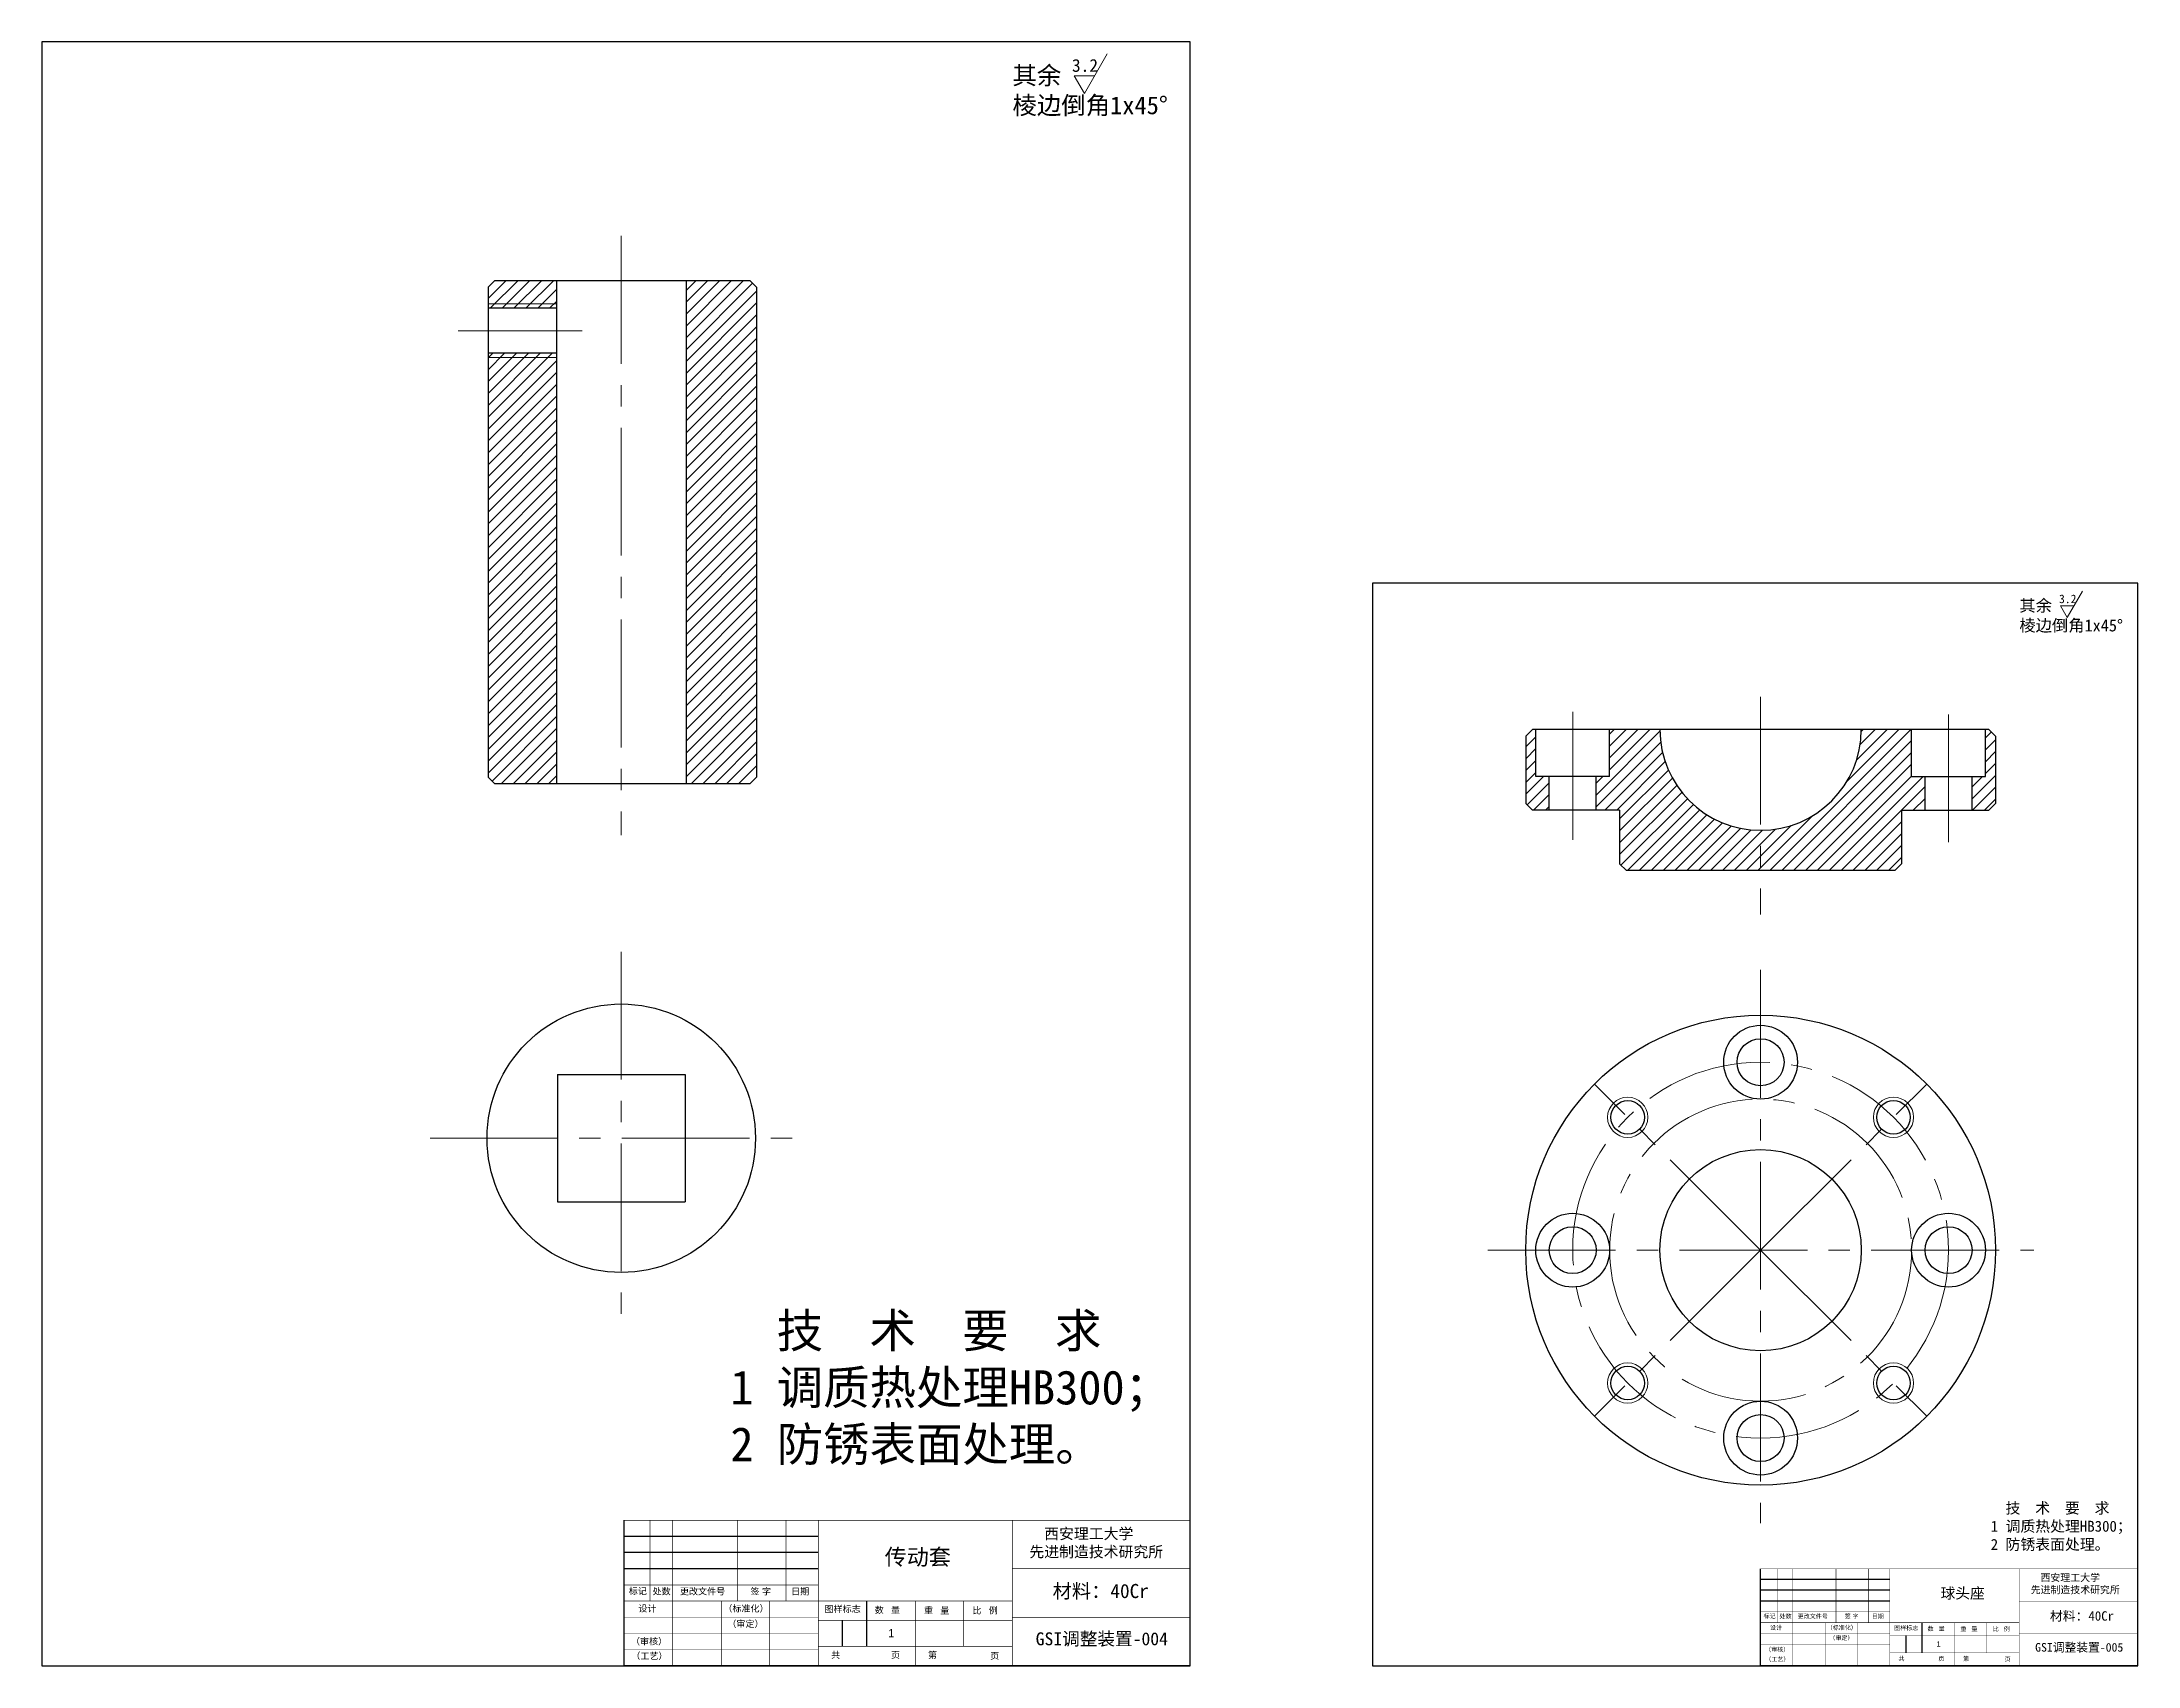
# Model space of a CAD drawing. Header units: inches. Extents: x -20 to 18950, y -1047 to 2551.
# Drawn here: x 16595.6 to 16908, y 1271.9 to 1513.9 of the extents above; entities that cross this region are included whole.
import ezdxf

# ---------------------------------------------------------------- set-up
doc = ezdxf.new("R2010")
doc.units = ezdxf.units.IN
doc.header["$MEASUREMENT"] = 0
doc.linetypes.add('CENTER2', pattern=[28.574999, 19.049999, -3.175, 3.175, -3.175])
doc.layers.get('0').update_dxf_attribs({"lineweight": 30})
for name, color, linetype, lineweight in [('10', 7, 'Continuous', 18), ('cen', 1, 'CENTER2', 20), ('con', 7, 'Continuous', 20), ('dim', 5, 'Continuous', 20), ('hat', 3, 'Continuous', 20), ('text', 6, 'Continuous', 20)]:
    doc.layers.add(name, color=color, linetype=linetype, lineweight=lineweight)
doc.styles.get("Standard").update_dxf_attribs({"font": ''})
doc.styles.get('Standard').set_extended_font_data('宋体')

msp = doc.modelspace()

# ---------------------------------------------------------------- hatches: boundary and pattern name
at = {"layer": 'hat'}
h = msp.add_hatch(dxfattribs=at)
h.set_pattern_fill('ANSI31', color=3, scale=10)
h.set_pattern_definition([(45, (-700.4488, -272.2235), (-0.88388348, 0.88388348), [])])
h.paths.add_polyline_path([(16672.305, 1478.362), (16663.113, 1478.362), (16662.113, 1477.362), (16662.113, 1474.862), (16672.305, 1474.862)])
h.paths.add_polyline_path([(16672.305, 1474.862), (16662.113, 1474.862), (16662.113, 1474.212), (16672.305, 1474.212)])
h.paths.add_polyline_path([(16672.305, 1467.512), (16662.113, 1467.512), (16662.113, 1466.862), (16672.305, 1466.862)])
h.paths.add_polyline_path([(16672.305, 1466.862), (16662.113, 1466.862), (16662.113, 1404.362), (16663.113, 1403.362), (16672.305, 1403.362)])
h.paths.add_polyline_path([(16702.113, 1477.362), (16701.113, 1478.362), (16691.613, 1478.362), (16691.613, 1403.362), (16701.113, 1403.362), (16702.113, 1404.362)])
h = msp.add_hatch(dxfattribs=at)
h.set_pattern_fill('ANSI31', color=3, scale=10)
h.paths.add_polyline_path([(16876.219, 1404.436), (16874.219, 1404.436), (16874.219, 1411.436), (16866.719, 1411.436, -0.4142136), (16851.719, 1396.436), (16851.719, 1390.436), (16871.719, 1390.436), (16872.719, 1391.436), (16872.719, 1399.436), (16876.219, 1399.436)])
h.paths.add_polyline_path([(16836.719, 1411.436), (16829.219, 1411.436), (16829.219, 1404.436), (16827.219, 1404.436), (16827.219, 1399.436), (16830.719, 1399.436), (16830.719, 1391.436), (16831.719, 1390.436), (16851.719, 1390.436), (16851.719, 1396.436, -0.4142136)])
h.paths.add_polyline_path([(16820.219, 1404.436), (16818.219, 1404.436), (16818.219, 1411.436), (16817.719, 1411.436), (16816.719, 1410.436), (16816.719, 1400.436), (16817.719, 1399.436), (16820.219, 1399.436)])
h.paths.add_polyline_path([(16886.719, 1410.436), (16885.719, 1411.436), (16885.219, 1411.436), (16885.219, 1404.436), (16883.219, 1404.436), (16883.219, 1399.436), (16885.719, 1399.436), (16886.719, 1400.436)])

# ---------------------------------------------------------------- linework, layer by layer
for p, q in [((16766.724, 1513.89), (16595.64, 1513.89)), ((16595.64, 1513.89), (16595.64, 1271.953)), ((16766.724, 1271.953), (16766.724, 1513.89)), ((16662.113, 1477.362), (16663.113, 1478.362)), ((16662.113, 1477.362), (16662.113, 1404.362)), ((16663.113, 1478.362), (16701.113, 1478.362)), ((16672.305, 1478.362), (16672.305, 1403.362)), ((16691.613, 1478.362), (16691.613, 1403.362)), ((16701.113, 1478.362), (16702.113, 1477.362)), ((16702.113, 1477.362), (16702.113, 1404.362)), ((16672.305, 1474.212), (16662.113, 1474.212)), ((16672.305, 1467.512), (16662.113, 1467.512)), ((16907.929, 1433.244), (16793.873, 1433.244)), ((16793.873, 1433.244), (16793.873, 1271.953)), ((16907.929, 1271.953), (16907.929, 1433.244)), ((16817.719, 1411.436), (16816.719, 1410.436)), ((16816.719, 1410.436), (16816.719, 1400.436)), ((16885.719, 1411.436), (16817.719, 1411.436)), ((16818.219, 1404.436), (16818.219, 1411.436)), ((16829.219, 1404.436), (16829.219, 1411.436)), ((16874.219, 1404.436), (16874.219, 1411.436)), ((16885.219, 1404.436), (16885.219, 1411.436)), ((16885.719, 1411.436), (16886.719, 1410.436)), ((16886.719, 1410.436), (16886.719, 1400.436)), ((16662.113, 1404.362), (16663.113, 1403.362)), ((16701.113, 1403.362), (16663.113, 1403.362)), ((16701.113, 1403.362), (16702.113, 1404.362)), ((16829.219, 1404.436), (16818.219, 1404.436)), ((16820.219, 1399.436), (16820.219, 1404.436)), ((16827.219, 1399.436), (16827.219, 1404.436)), ((16874.219, 1404.436), (16885.219, 1404.436)), ((16876.219, 1399.436), (16876.219, 1404.436)), ((16883.219, 1399.436), (16883.219, 1404.436)), ((16816.719, 1400.436), (16817.719, 1399.436)), ((16816.719, 1400.436), (16817.719, 1399.436)), ((16817.719, 1399.436), (16816.719, 1400.436)), ((16830.719, 1399.436), (16817.719, 1399.436)), ((16830.719, 1399.436), (16830.719, 1391.436)), ((16872.719, 1399.436), (16872.719, 1391.436)), ((16872.719, 1399.436), (16885.719, 1399.436)), ((16886.719, 1400.436), (16885.719, 1399.436)), ((16886.719, 1400.436), (16885.719, 1399.436)), ((16885.719, 1399.436), (16886.719, 1400.436)), ((16830.719, 1391.436), (16831.719, 1390.436)), ((16871.719, 1390.436), (16831.719, 1390.436)), ((16871.719, 1390.436), (16872.719, 1391.436)), ((16672.459, 1360.049), (16691.459, 1360.049)), ((16672.459, 1360.049), (16672.459, 1341.049)), ((16691.459, 1360.049), (16691.459, 1341.049)), ((16672.459, 1341.049), (16691.459, 1341.049)), ((16682.396, 1271.953), (16682.396, 1293.637)), ((16711.308, 1291.228), (16682.396, 1291.228)), ((16711.308, 1288.819), (16682.396, 1288.819)), ((16711.308, 1286.409), (16682.396, 1286.409)), ((16851.71, 1271.953), (16851.71, 1286.409)), ((16870.985, 1284.803), (16851.71, 1284.803)), ((16718.537, 1278.699), (16718.537, 1281.59)), ((16870.985, 1283.197), (16851.71, 1283.197)), ((16870.985, 1281.59), (16851.71, 1281.59)), ((16714.922, 1274.844), (16714.922, 1278.699)), ((16718.537, 1274.844), (16718.537, 1278.699)), ((16875.804, 1276.45), (16875.804, 1278.378)), ((16873.395, 1273.88), (16873.395, 1276.45)), ((16875.804, 1273.88), (16875.804, 1276.45)), ((16595.64, 1271.953), (16766.724, 1271.953)), ((16766.724, 1271.953), (16682.396, 1271.953)), ((16793.873, 1271.953), (16907.929, 1271.953)), ((16907.929, 1271.953), (16851.71, 1271.953))]:
    msp.add_line(p, q)
for points, const_width in [([(16766.724, 1293.637), (16682.396, 1293.637)], 0.0964), ([(16686.251, 1281.59), (16686.251, 1293.637)], 0.0964), ([(16699.261, 1281.59), (16699.261, 1293.637)], 0.0964), ([(16706.49, 1281.59), (16706.49, 1293.637)], 0.0964), ([(16740.221, 1271.953), (16740.221, 1293.637)], 0.0964), ([(16711.308, 1284), (16682.396, 1284)], 0.0964), ([(16766.724, 1286.409), (16740.221, 1286.409)], 0.0964), ([(16907.929, 1286.409), (16851.71, 1286.409)], 0.0643), ([(16854.28, 1278.378), (16854.28, 1286.409)], 0.0643), ([(16862.954, 1278.378), (16862.954, 1286.409)], 0.0643), ([(16867.773, 1278.378), (16867.773, 1286.409)], 0.0643), ([(16890.26, 1271.953), (16890.26, 1286.409)], 0.0643), ([(16740.221, 1281.59), (16682.396, 1281.59)], 0.0964), ([(16696.852, 1271.953), (16696.852, 1281.59)], 0.0964), ([(16704.08, 1271.953), (16704.08, 1281.59)], 0.0964), ([(16725.765, 1271.953), (16725.765, 1281.59)], 0.0964), ([(16732.993, 1274.844), (16732.993, 1281.59)], 0.0964), ([(16907.929, 1281.59), (16890.26, 1281.59)], 0.0643), ([(16711.308, 1279.181), (16682.396, 1279.181)], 0.0482), ([(16711.308, 1278.699), (16740.221, 1278.699)], 0.0964), ([(16766.724, 1279.181), (16740.221, 1279.181)], 0.0964), ([(16870.985, 1279.984), (16851.71, 1279.984)], 0.0643), ([(16890.26, 1278.378), (16851.71, 1278.378)], 0.0643), ([(16861.348, 1271.953), (16861.348, 1278.378)], 0.0643), ([(16866.166, 1271.953), (16866.166, 1278.378)], 0.0643), ([(16880.623, 1271.953), (16880.623, 1278.378)], 0.0643), ([(16885.441, 1273.88), (16885.441, 1278.378)], 0.0643), ([(16711.308, 1276.772), (16682.396, 1276.772)], 0.0482), ([(16711.308, 1274.362), (16682.396, 1274.362)], 0.0482), ([(16711.308, 1274.844), (16740.221, 1274.844)], 0.0964), ([(16870.985, 1276.772), (16851.71, 1276.772)], 0.0321), ([(16870.985, 1275.165), (16851.71, 1275.165)], 0.0321), ([(16870.985, 1276.45), (16890.26, 1276.45)], 0.0643), ([(16907.929, 1276.772), (16890.26, 1276.772)], 0.0643), ([(16711.308, 1271.953), (16682.396, 1271.953)], 0.0964), ([(16870.985, 1271.953), (16851.71, 1271.953)], 0.0643), ([(16870.985, 1273.559), (16851.71, 1273.559)], 0.0321), ([(16870.985, 1273.88), (16890.26, 1273.88)], 0.0643)]:
    msp.add_lwpolyline(points, dxfattribs=dict(const_width=const_width))
at = {"flags": 128}
for points, const_width in [([(16689.624, 1271.953), (16689.624, 1281.59), (16689.624, 1293.637)], 0.0964), ([(16711.308, 1271.953), (16711.308, 1293.637)], 0.0964), ([(16856.529, 1271.953), (16856.529, 1278.378), (16856.529, 1286.409)], 0.0643), ([(16870.985, 1271.953), (16870.985, 1286.409)], 0.0643)]:
    msp.add_lwpolyline(points, dxfattribs=dict(at, const_width=const_width))
for centre, radius in [((16681.959, 1350.549), 20), ((16851.719, 1333.871), 35), ((16851.719, 1361.871), 5.5), ((16851.719, 1361.871), 3.5), ((16831.92, 1353.67), 2.5), ((16871.518, 1353.67), 2.5), ((16851.719, 1333.871), 15), ((16823.719, 1333.871), 5.5), ((16823.719, 1333.871), 3.5), ((16879.719, 1333.871), 5.5), ((16879.719, 1333.871), 3.5), ((16831.92, 1314.072), 2.5), ((16871.518, 1314.072), 2.5), ((16851.719, 1305.871), 5.5), ((16851.719, 1305.871), 3.5)]:
    msp.add_circle(centre, radius)
msp.add_arc((16851.719, 1411.436), 15, 180, 360)
at = {"layer": '10'}
for p, q in [((16672.305, 1474.862), (16662.113, 1474.862)), ((16672.305, 1466.862), (16662.113, 1466.862))]:
    msp.add_line(p, q, dxfattribs=at)
for centre in [(16831.92, 1353.67), (16871.518, 1353.67), (16831.92, 1314.072), (16871.518, 1314.072)]:
    msp.add_circle(centre, 3, dxfattribs=at)
at = {"layer": 'cen'}
for p, q in [((16681.959, 1484.975), (16681.959, 1395.71)), ((16676.146, 1470.862), (16657.648, 1470.862)), ((16823.719, 1395.019), (16823.719, 1416.524)), ((16851.719, 1416.32), (16851.719, 1383.885)), ((16879.719, 1394.65), (16879.719, 1416.524)), ((16681.959, 1378.344), (16681.959, 1322.568)), ((16851.719, 1375.623), (16851.719, 1293.173)), ((16851.719, 1333.871), (16826.97, 1358.62)), ((16851.719, 1333.871), (16876.467, 1358.62)), ((16653.463, 1350.549), (16708.872, 1350.549)), ((16811.058, 1333.871), (16892.444, 1333.871)), ((16851.719, 1333.871), (16826.97, 1309.122)), ((16851.719, 1333.871), (16876.467, 1309.122))]:
    msp.add_line(p, q, dxfattribs=at)
for radius in [28, 22.5]:
    msp.add_circle((16851.719, 1333.871), radius, dxfattribs=at)
at = {"layer": 'text'}
for p, q in [((16750.96, 1506.218), (16754.355, 1512.098)), ((16749.436, 1508.858), (16750.96, 1506.218)), ((16897.42, 1428.13), (16899.683, 1432.05)), ((16896.403, 1429.89), (16897.42, 1428.13))]:
    msp.add_line(p, q, dxfattribs=at)
at = {"layer": 'text', "ltscale": 0.3}
for p, q in [((16749.436, 1508.858), (16752.484, 1508.858)), ((16896.403, 1429.89), (16898.436, 1429.89))]:
    msp.add_line(p, q, dxfattribs=at)

# ---------------------------------------------------------------- texts
at = {"attachment_point": 1}
for s, insert, char_height, width in [('\\fﾷￂￋￎ_GB2312|b0|i0|c134|p49;标记', (16683.083, 1283.547), 0.96376, 3.16772), ('\\fﾷￂￋￎ_GB2312|b0|i0|c134|p49;处数', (16686.62, 1283.511), 0.96376, 2.72083), ('\\fﾷￂￋￎ_GB2312|b0|i0|c134|p49;更改文件号', (16690.701, 1283.511), 0.96376, 9.19646), ('{\\fﾷￂￋￎ_GB2312|b0|i0|c134|p49;签 字}', (16701.22, 1283.511), 0.96376, 4.87763), ('\\fﾷￂￋￎ_GB2312|b0|i0|c134|p49;设计', (16684.498, 1280.958), 0.96376, 2.95311), ('\\fﾷￂￋￎ_GB2312|b0|i0|c134|p49;（标准化）', (16697.17, 1280.959), 0.96376, 7.94487), ('\\fﾷￂￋￎ_GB2312|b0|i0|c134|p49;日期', (16707.263, 1283.511), 0.96376, 3.53708), ('\\fﾷￂￋￎ_GB2312|b0|i0|c134|p49;图样标志', (16712.242, 1280.886), 0.96376, 12.35262), ('{\\fￋￎￌ￥|b0|i0|c134|p2;数   量}', (16719.725, 1280.731), 0.96376, 5.56999), ('{\\fﾷￂￋￎ_GB2312|b0|i0|c134|p49;重   量}', (16727.066, 1280.674), 0.96376, 5.38726), ('{\\fﾷￂￋￎ_GB2312|b0|i0|c134|p49;比   例}', (16734.294, 1280.674), 0.96376, 5.38726), ('\\fﾷￂￋￎ_GB2312|b0|i0|c134|p49;（审定）', (16697.768, 1278.677), 0.96376, 7.50953), ('\\fﾷￂￋￎ_GB2312|b0|i0|c134|p49;标记', (16852.168, 1279.682), 0.6425, 2.11181), ('\\fﾷￂￋￎ_GB2312|b0|i0|c134|p49;设计', (16853.111, 1277.956), 0.6425, 1.96874), ('\\fﾷￂￋￎ_GB2312|b0|i0|c134|p49;处数', (16854.526, 1279.658), 0.6425, 1.81389), ('\\fﾷￂￋￎ_GB2312|b0|i0|c134|p49;更改文件号', (16857.247, 1279.658), 0.6425, 6.13097), ('\\fﾷￂￋￎ_GB2312|b0|i0|c134|p49;（标准化）', (16861.559, 1277.957), 0.6425, 5.29658), ('{\\fﾷￂￋￎ_GB2312|b0|i0|c134|p49;签 字}', (16864.26, 1279.658), 0.6425, 3.25175), ('\\fﾷￂￋￎ_GB2312|b0|i0|c134|p49;日期', (16868.288, 1279.658), 0.6425, 2.35806), ('\\fﾷￂￋￎ_GB2312|b0|i0|c134|p49;图样标志', (16871.608, 1277.908), 0.6425, 8.23508), ('{\\fￋￎￌ￥|b0|i0|c134|p2;数   量}', (16876.596, 1277.805), 0.6425, 3.71333), ('{\\fﾷￂￋￎ_GB2312|b0|i0|c134|p49;重   量}', (16881.49, 1277.767), 0.6425, 3.5915), ('{\\fﾷￂￋￎ_GB2312|b0|i0|c134|p49;比   例}', (16886.309, 1277.767), 0.6425, 3.5915), ('\\fﾷￂￋￎ_GB2312|b0|i0|c134|p49;（审核）', (16683.402, 1276.07), 0.96376, 6.91095), ('\\fﾷￂￋￎ_GB2312|b0|i0|c134|p49;（审核）', (16852.381, 1274.697), 0.6425, 4.6073), ('\\fﾷￂￋￎ_GB2312|b0|i0|c134|p49;（审定）', (16861.958, 1276.436), 0.6425, 5.00636), ('\\fﾷￂￋￎ_GB2312|b0|i0|c134|p49;（工艺）', (16683.457, 1273.897), 0.96376, 7.99929), ('\\fﾷￂￋￎ_GB2312|b0|i0|c134|p49;共', (16713.232, 1274.034), 0.96376, 2.2311), ('\\fﾷￂￋￎ_GB2312|b0|i0|c134|p49;页', (16722.148, 1274.034), 0.96376, 0.21766), ('\\fﾷￂￋￎ_GB2312|b0|i0|c134|p49;页', (16736.933, 1273.919), 0.96376, 0.21766), ('\\fﾷￂￋￎ_GB2312|b0|i0|c134|p49;（工艺）', (16852.417, 1273.249), 0.6425, 5.33286), ('\\fﾷￂￋￎ_GB2312|b0|i0|c134|p49;共', (16872.268, 1273.34), 0.6425, 1.4874), ('\\fﾷￂￋￎ_GB2312|b0|i0|c134|p49;页', (16878.212, 1273.341), 0.6425, 0.14511), ('\\fﾷￂￋￎ_GB2312|b0|i0|c134|p49;页', (16888.068, 1273.264), 0.6425, 0.14511)]:
    msp.add_mtext(s, dxfattribs=dict(at, insert=insert, char_height=char_height, width=width))
for insert, char_height in [((16727.658, 1274.034), 0.96376), ((16881.885, 1273.34), 0.6425)]:
    msp.add_mtext('\\fﾷￂￋￎ_GB2312|b0|i0|c134|p49;第', dxfattribs=dict(at, insert=insert, char_height=char_height))
at = {"layer": 'con', "attachment_point": 1}
for insert, char_height, width in [((16742.765, 1292.448), 1.62336, 21.39952), ((16891.956, 1285.616), 1.08224, 14.26635)]:
    msp.add_mtext('{\\fTxt|b0|i0|c134|p2; \\fTxt|b0|i0|c0|p2; }西安理工大学{\\fTxt|b0|i0|c134|p2;\\P}先进制造技术研究所', dxfattribs=dict(at, insert=insert, char_height=char_height, width=width))
at = {"layer": 'dim', "attachment_point": 1}
for insert, char_height, width in [((16698.219, 1324.416), 5.07202, 68.82569), ((16886.008, 1296.258), 1.62305, 22.02422)]:
    msp.add_mtext('  技  术  要  求\\P1 调质热处理HB300；\\P2 防锈表面处理。', dxfattribs=dict(at, insert=insert, char_height=char_height, width=width))
at = {"layer": 'text', "attachment_point": 1}
for s, insert, char_height, width in [('{\\fSimSun|b0|i0|c134|p2;其余\\fￋￎￌ￥|b0|i0|c134|p2;\\P\\fSimSun|b0|i0|c134|p2;棱边倒角}1x45°', (16740.248, 1510.23), 2.66744, 26.29994), ('3.2', (16749.108, 1511.342), 1.9053, 3.71506), ('{\\fSimSun|b0|i0|c134|p2;其余\\fￋￎￌ￥|b0|i0|c134|p2;\\P\\fSimSun|b0|i0|c134|p2;棱边倒角}1x45°', (16890.278, 1430.804), 1.77829, 17.53329), ('3.2', (16896.185, 1431.545), 1.2702, 2.47671), ('传动套', (16721.212, 1289.364), 2.4094, 11.74175), ('材料：40Cr', (16746.233, 1284.139), 2.1039, 17.18354), ('球头座', (16878.538, 1283.56), 1.6063, 8.21264), ('{\\fￋￎￌ￥|b0|i0|c134|p2;1}', (16721.735, 1277.412), 1.2047, 1.96734), ('材料：40Cr', (16894.823, 1280.077), 1.4026, 10.70982), ('GSI调整装置-004', (16743.71, 1276.93), 1.92751, 20.76598), ('{\\fￋￎￌ￥|b0|i0|c134|p2;1}', (16877.936, 1275.592), 0.80313, 1.31156), ('GSI调整装置-005', (16892.628, 1275.339), 1.28501, 14.66995)]:
    msp.add_mtext(s, dxfattribs=dict(at, insert=insert, char_height=char_height, width=width))

doc.saveas('drawing.dxf')
